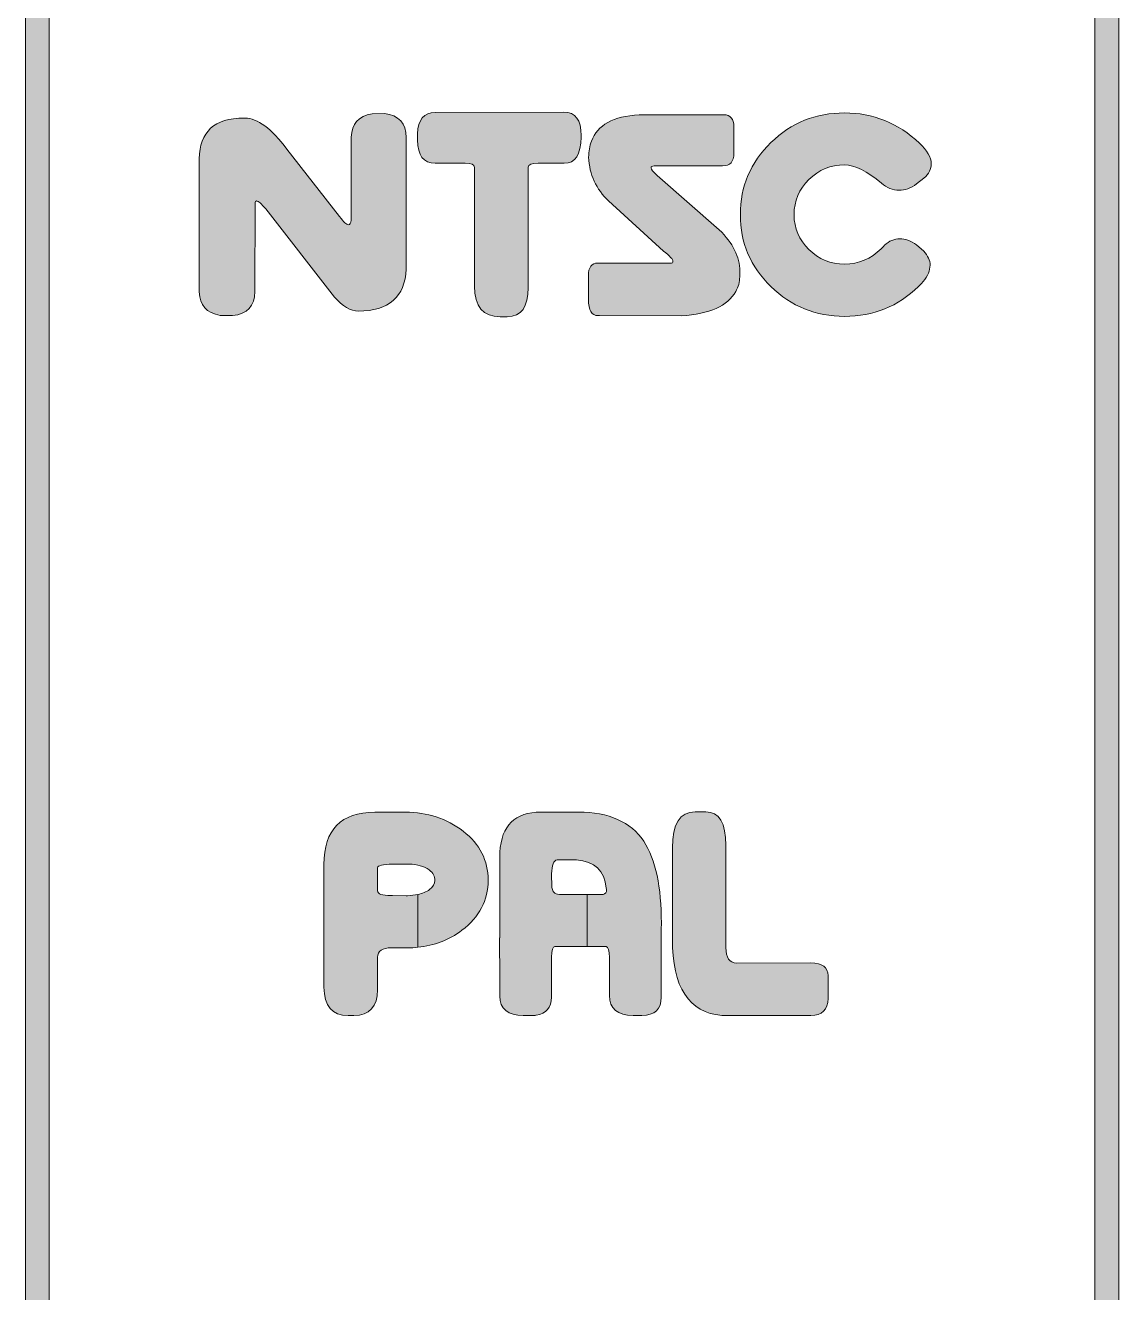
# Model space of a CAD drawing. Header units: millimetres. Extents: x 20 to 38, y -35 to 87.
# Drawn here: x 19.57 to 37.77, y 5.29 to 26.38 of the extents above; entities that cross this region are included whole.
import ezdxf

# ---------------------------------------------------------------- set-up
doc = ezdxf.new("R2010")
doc.units = ezdxf.units.MM
doc.header["$MEASUREMENT"] = 0
doc.layers.add('Layer 2', color=7, linetype='Continuous', lineweight=0)

# ---------------------------------------------------------------- blocks, each defined once
blk = doc.blocks.new('Block_1')
at = {"layer": 'Layer 2', "transparency": 33554687}
h = blk.add_hatch(color=7, dxfattribs=at)
h.dxf.hatch_style = 2
edge = h.paths.add_edge_path()
edge.add_spline(control_points=[(25.913, 22.322), (25.893, 21.86), (25.627, 21.627), (25.116, 21.623), (24.987, 21.623), (24.855, 21.702), (24.721, 21.858), (24.721, 21.858), (23.575, 23.325), (23.575, 23.325), (23.502, 23.412), (23.451, 23.456), (23.424, 23.456), (23.408, 23.456), (23.4, 23.442), (23.399, 23.416), (23.399, 23.416), (23.393, 21.947), (23.393, 21.947), (23.392, 21.709), (23.269, 21.576), (23.024, 21.548), (23.024, 21.548), (22.817, 21.551), (22.817, 21.551), (22.589, 21.591), (22.473, 21.721), (22.47, 21.942), (22.47, 21.942), (22.465, 23.196), (22.465, 23.196), (22.465, 23.196), (22.465, 23.232), (22.465, 23.232), (22.465, 23.396), (22.466, 23.705), (22.47, 24.157), (22.473, 24.609), (22.721, 24.835), (23.215, 24.835), (23.215, 24.835), (23.23, 24.835), (23.23, 24.835), (23.438, 24.835), (23.67, 24.662), (23.928, 24.316), (23.928, 24.316), (24.805, 23.196), (24.805, 23.196), (24.87, 23.105), (24.92, 23.06), (24.953, 23.06), (24.977, 23.06), (24.991, 23.086), (24.996, 23.137), (24.996, 23.137), (25, 24.517), (25, 24.517), (25.003, 24.738), (25.118, 24.868), (25.347, 24.907), (25.347, 24.907), (25.553, 24.911), (25.553, 24.911), (25.792, 24.884), (25.912, 24.752), (25.913, 24.513), (25.913, 24.513), (25.913, 22.322), (25.913, 22.322)], knot_values=[0, 0, 0, 0, 1, 1, 1, 2, 2, 2, 3, 3, 3, 4, 4, 4, 5, 5, 5, 6, 6, 6, 7, 7, 7, 8, 8, 8, 9, 9, 9, 10, 10, 10, 11, 11, 11, 12, 12, 12, 13, 13, 13, 14, 14, 14, 15, 15, 15, 16, 16, 16, 17, 17, 17, 18, 18, 18, 19, 19, 19, 20, 20, 20, 21, 21, 21, 22, 22, 22, 23, 23, 23, 23], degree=3, periodic=0)
h = blk.add_hatch(color=7, dxfattribs=at)
h.dxf.hatch_style = 2
edge = h.paths.add_edge_path()
edge.add_spline(control_points=[(27.05, 22.04), (27.05, 22.04), (27.05, 24.015), (27.05, 24.015), (27.05, 24.06), (26.999, 24.083), (26.897, 24.083), (26.897, 24.083), (26.398, 24.083), (26.398, 24.083), (26.201, 24.084), (26.103, 24.214), (26.103, 24.471), (26.103, 24.471), (26.103, 24.574), (26.103, 24.574), (26.11, 24.809), (26.208, 24.926), (26.396, 24.926), (26.396, 24.926), (28.538, 24.934), (28.538, 24.934), (28.73, 24.934), (28.826, 24.804), (28.826, 24.545), (28.826, 24.545), (28.824, 24.517), (28.824, 24.517), (28.824, 24.228), (28.73, 24.083), (28.543, 24.083), (28.543, 24.083), (28.109, 24.083), (28.109, 24.083), (28.001, 24.083), (27.946, 24.061), (27.946, 24.019), (27.946, 24.019), (27.946, 22.016), (27.946, 22.016), (27.946, 21.692), (27.829, 21.53), (27.594, 21.53), (27.594, 21.53), (27.48, 21.53), (27.48, 21.53), (27.194, 21.53), (27.05, 21.701), (27.05, 22.04)], knot_values=[0, 0, 0, 0, 1, 1, 1, 2, 2, 2, 3, 3, 3, 4, 4, 4, 5, 5, 5, 6, 6, 6, 7, 7, 7, 8, 8, 8, 9, 9, 9, 10, 10, 10, 11, 11, 11, 12, 12, 12, 13, 13, 13, 14, 14, 14, 15, 15, 15, 16, 16, 16, 16], degree=3, periodic=0)
h = blk.add_hatch(color=7, dxfattribs=at)
h.dxf.hatch_style = 2
edge = h.paths.add_edge_path()
edge.add_spline(control_points=[(30.042, 24.039), (30.007, 24.038), (29.989, 24.028), (29.989, 24.009), (29.989, 23.983), (30.023, 23.94), (30.091, 23.88), (30.091, 23.88), (31.124, 22.976), (31.124, 22.976), (31.352, 22.755), (31.467, 22.525), (31.467, 22.285), (31.467, 22.285), (31.467, 22.273), (31.467, 22.273), (31.467, 22.273), (31.465, 22.194), (31.465, 22.194), (31.465, 22.108), (31.443, 22.027), (31.399, 21.951), (31.266, 21.709), (30.966, 21.574), (30.497, 21.546), (30.497, 21.546), (29.129, 21.548), (29.129, 21.548), (29.129, 21.548), (29.11, 21.548), (29.11, 21.548), (29.001, 21.548), (28.947, 21.637), (28.947, 21.817), (28.947, 21.817), (28.947, 22.209), (28.947, 22.209), (28.947, 22.352), (28.999, 22.423), (29.104, 22.423), (29.104, 22.423), (29.136, 22.423), (29.136, 22.423), (29.136, 22.423), (30.313, 22.421), (30.313, 22.421), (30.341, 22.422), (30.355, 22.432), (30.355, 22.45), (30.355, 22.481), (30.303, 22.539), (30.199, 22.622), (30.199, 22.622), (29.284, 23.456), (29.284, 23.456), (29.075, 23.653), (28.963, 23.895), (28.951, 24.183), (28.951, 24.283), (28.967, 24.372), (29, 24.451), (29.096, 24.721), (29.36, 24.867), (29.792, 24.89), (29.792, 24.89), (31.179, 24.892), (31.179, 24.892), (31.179, 24.892), (31.2, 24.892), (31.2, 24.892), (31.312, 24.892), (31.368, 24.825), (31.368, 24.691), (31.368, 24.691), (31.368, 24.663), (31.368, 24.663), (31.368, 24.663), (31.367, 24.288), (31.367, 24.288), (31.368, 24.274), (31.368, 24.26), (31.368, 24.248), (31.368, 24.11), (31.306, 24.041), (31.181, 24.041), (31.181, 24.041), (30.042, 24.039), (30.042, 24.039)], knot_values=[0, 0, 0, 0, 1, 1, 1, 2, 2, 2, 3, 3, 3, 4, 4, 4, 5, 5, 5, 6, 6, 6, 7, 7, 7, 8, 8, 8, 9, 9, 9, 10, 10, 10, 11, 11, 11, 12, 12, 12, 13, 13, 13, 14, 14, 14, 15, 15, 15, 16, 16, 16, 17, 17, 17, 18, 18, 18, 19, 19, 19, 20, 20, 20, 21, 21, 21, 22, 22, 22, 23, 23, 23, 24, 24, 24, 25, 25, 25, 26, 26, 26, 27, 27, 27, 28, 28, 28, 29, 29, 29, 29], degree=3, periodic=0)
h = blk.add_hatch(color=7, dxfattribs=at)
h.dxf.hatch_style = 2
edge = h.paths.add_edge_path()
edge.add_spline(control_points=[(34.517, 22.114), (34.481, 22.072), (34.456, 22.045), (34.442, 22.033), (34.102, 21.702), (33.692, 21.536), (33.212, 21.536), (32.732, 21.536), (32.323, 21.701), (31.984, 22.032), (31.646, 22.362), (31.476, 22.761), (31.476, 23.228), (31.476, 23.697), (31.646, 24.097), (31.984, 24.427), (32.323, 24.757), (32.732, 24.922), (33.212, 24.922), (33.686, 24.921), (34.101, 24.753), (34.457, 24.418), (34.588, 24.298), (34.654, 24.184), (34.654, 24.075), (34.654, 23.989), (34.614, 23.909), (34.533, 23.833), (34.533, 23.833), (34.411, 23.74), (34.411, 23.74), (34.312, 23.669), (34.214, 23.634), (34.118, 23.634), (34.014, 23.634), (33.916, 23.674), (33.824, 23.753), (33.584, 23.955), (33.38, 24.056), (33.212, 24.056), (32.981, 24.056), (32.783, 23.976), (32.618, 23.814), (32.453, 23.652), (32.371, 23.457), (32.371, 23.228), (32.371, 23.002), (32.453, 22.809), (32.617, 22.648), (32.781, 22.486), (32.98, 22.406), (33.212, 22.406), (33.444, 22.406), (33.648, 22.491), (33.822, 22.662), (33.83, 22.667), (33.848, 22.686), (33.877, 22.719), (33.954, 22.791), (34.039, 22.827), (34.131, 22.827), (34.219, 22.827), (34.312, 22.793), (34.41, 22.726), (34.41, 22.726), (34.531, 22.62), (34.531, 22.62), (34.6, 22.545), (34.635, 22.468), (34.635, 22.387), (34.635, 22.3), (34.596, 22.209), (34.517, 22.114)], knot_values=[0, 0, 0, 0, 1, 1, 1, 2, 2, 2, 3, 3, 3, 4, 4, 4, 5, 5, 5, 6, 6, 6, 7, 7, 7, 8, 8, 8, 9, 9, 9, 10, 10, 10, 11, 11, 11, 12, 12, 12, 13, 13, 13, 14, 14, 14, 15, 15, 15, 16, 16, 16, 17, 17, 17, 18, 18, 18, 19, 19, 19, 20, 20, 20, 21, 21, 21, 22, 22, 22, 23, 23, 23, 24, 24, 24, 24], degree=3, periodic=0)
at = {"layer": 'Layer 2'}
for points, knots in [([(25.913, 22.322), (25.893, 21.86), (25.627, 21.627), (25.116, 21.623), (24.987, 21.623), (24.855, 21.702), (24.721, 21.858), (24.721, 21.858), (23.575, 23.325), (23.575, 23.325), (23.502, 23.412), (23.451, 23.456), (23.424, 23.456), (23.408, 23.456), (23.4, 23.442), (23.399, 23.416), (23.399, 23.416), (23.393, 21.947), (23.393, 21.947), (23.392, 21.709), (23.269, 21.576), (23.024, 21.548), (23.024, 21.548), (22.817, 21.551), (22.817, 21.551), (22.589, 21.591), (22.473, 21.721), (22.47, 21.942), (22.47, 21.942), (22.465, 23.196), (22.465, 23.196), (22.465, 23.196), (22.465, 23.232), (22.465, 23.232), (22.465, 23.396), (22.466, 23.705), (22.47, 24.157), (22.473, 24.609), (22.721, 24.835), (23.215, 24.835), (23.215, 24.835), (23.23, 24.835), (23.23, 24.835), (23.438, 24.835), (23.67, 24.662), (23.928, 24.316), (23.928, 24.316), (24.805, 23.196), (24.805, 23.196), (24.87, 23.105), (24.92, 23.06), (24.953, 23.06), (24.977, 23.06), (24.991, 23.086), (24.996, 23.137), (24.996, 23.137), (25, 24.517), (25, 24.517), (25.003, 24.738), (25.118, 24.868), (25.347, 24.907), (25.347, 24.907), (25.553, 24.911), (25.553, 24.911), (25.792, 24.884), (25.912, 24.752), (25.913, 24.513), (25.913, 24.513), (25.913, 22.322), (25.913, 22.322)], [0, 0, 0, 0, 1, 1, 1, 2, 2, 2, 3, 3, 3, 4, 4, 4, 5, 5, 5, 6, 6, 6, 7, 7, 7, 8, 8, 8, 9, 9, 9, 10, 10, 10, 11, 11, 11, 12, 12, 12, 13, 13, 13, 14, 14, 14, 15, 15, 15, 16, 16, 16, 17, 17, 17, 18, 18, 18, 19, 19, 19, 20, 20, 20, 21, 21, 21, 22, 22, 22, 23, 23, 23, 23]), ([(27.05, 22.04), (27.05, 22.04), (27.05, 24.015), (27.05, 24.015), (27.05, 24.06), (26.999, 24.083), (26.897, 24.083), (26.897, 24.083), (26.398, 24.083), (26.398, 24.083), (26.201, 24.084), (26.103, 24.214), (26.103, 24.471), (26.103, 24.471), (26.103, 24.574), (26.103, 24.574), (26.11, 24.809), (26.208, 24.926), (26.396, 24.926), (26.396, 24.926), (28.538, 24.934), (28.538, 24.934), (28.73, 24.934), (28.826, 24.804), (28.826, 24.545), (28.826, 24.545), (28.824, 24.517), (28.824, 24.517), (28.824, 24.228), (28.73, 24.083), (28.543, 24.083), (28.543, 24.083), (28.109, 24.083), (28.109, 24.083), (28.001, 24.083), (27.946, 24.061), (27.946, 24.019), (27.946, 24.019), (27.946, 22.016), (27.946, 22.016), (27.946, 21.692), (27.829, 21.53), (27.594, 21.53), (27.594, 21.53), (27.48, 21.53), (27.48, 21.53), (27.194, 21.53), (27.05, 21.701), (27.05, 22.04)], [0, 0, 0, 0, 1, 1, 1, 2, 2, 2, 3, 3, 3, 4, 4, 4, 5, 5, 5, 6, 6, 6, 7, 7, 7, 8, 8, 8, 9, 9, 9, 10, 10, 10, 11, 11, 11, 12, 12, 12, 13, 13, 13, 14, 14, 14, 15, 15, 15, 16, 16, 16, 16]), ([(30.042, 24.039), (30.007, 24.038), (29.989, 24.028), (29.989, 24.009), (29.989, 23.983), (30.023, 23.94), (30.091, 23.88), (30.091, 23.88), (31.124, 22.976), (31.124, 22.976), (31.352, 22.755), (31.467, 22.525), (31.467, 22.285), (31.467, 22.285), (31.467, 22.273), (31.467, 22.273), (31.467, 22.273), (31.465, 22.194), (31.465, 22.194), (31.465, 22.108), (31.443, 22.027), (31.399, 21.951), (31.266, 21.709), (30.966, 21.574), (30.497, 21.546), (30.497, 21.546), (29.129, 21.548), (29.129, 21.548), (29.129, 21.548), (29.11, 21.548), (29.11, 21.548), (29.001, 21.548), (28.947, 21.637), (28.947, 21.817), (28.947, 21.817), (28.947, 22.209), (28.947, 22.209), (28.947, 22.352), (28.999, 22.423), (29.104, 22.423), (29.104, 22.423), (29.136, 22.423), (29.136, 22.423), (29.136, 22.423), (30.313, 22.421), (30.313, 22.421), (30.341, 22.422), (30.355, 22.432), (30.355, 22.45), (30.355, 22.481), (30.303, 22.539), (30.199, 22.622), (30.199, 22.622), (29.284, 23.456), (29.284, 23.456), (29.075, 23.653), (28.963, 23.895), (28.951, 24.183), (28.951, 24.283), (28.967, 24.372), (29, 24.451), (29.096, 24.721), (29.36, 24.867), (29.792, 24.89), (29.792, 24.89), (31.179, 24.892), (31.179, 24.892), (31.179, 24.892), (31.2, 24.892), (31.2, 24.892), (31.312, 24.892), (31.368, 24.825), (31.368, 24.691), (31.368, 24.691), (31.368, 24.663), (31.368, 24.663), (31.368, 24.663), (31.367, 24.288), (31.367, 24.288), (31.368, 24.274), (31.368, 24.26), (31.368, 24.248), (31.368, 24.11), (31.306, 24.041), (31.181, 24.041), (31.181, 24.041), (30.042, 24.039), (30.042, 24.039)], [0, 0, 0, 0, 1, 1, 1, 2, 2, 2, 3, 3, 3, 4, 4, 4, 5, 5, 5, 6, 6, 6, 7, 7, 7, 8, 8, 8, 9, 9, 9, 10, 10, 10, 11, 11, 11, 12, 12, 12, 13, 13, 13, 14, 14, 14, 15, 15, 15, 16, 16, 16, 17, 17, 17, 18, 18, 18, 19, 19, 19, 20, 20, 20, 21, 21, 21, 22, 22, 22, 23, 23, 23, 24, 24, 24, 25, 25, 25, 26, 26, 26, 27, 27, 27, 28, 28, 28, 29, 29, 29, 29]), ([(34.517, 22.114), (34.481, 22.072), (34.456, 22.045), (34.442, 22.033), (34.102, 21.702), (33.692, 21.536), (33.212, 21.536), (32.732, 21.536), (32.323, 21.701), (31.984, 22.032), (31.646, 22.362), (31.476, 22.761), (31.476, 23.228), (31.476, 23.697), (31.646, 24.097), (31.984, 24.427), (32.323, 24.757), (32.732, 24.922), (33.212, 24.922), (33.686, 24.921), (34.101, 24.753), (34.457, 24.418), (34.588, 24.298), (34.654, 24.184), (34.654, 24.075), (34.654, 23.989), (34.614, 23.909), (34.533, 23.833), (34.533, 23.833), (34.411, 23.74), (34.411, 23.74), (34.312, 23.669), (34.214, 23.634), (34.118, 23.634), (34.014, 23.634), (33.916, 23.674), (33.824, 23.753), (33.584, 23.955), (33.38, 24.056), (33.212, 24.056), (32.981, 24.056), (32.783, 23.976), (32.618, 23.814), (32.453, 23.652), (32.371, 23.457), (32.371, 23.228), (32.371, 23.002), (32.453, 22.809), (32.617, 22.648), (32.781, 22.486), (32.98, 22.406), (33.212, 22.406), (33.444, 22.406), (33.648, 22.491), (33.822, 22.662), (33.83, 22.667), (33.848, 22.686), (33.877, 22.719), (33.954, 22.791), (34.039, 22.827), (34.131, 22.827), (34.219, 22.827), (34.312, 22.793), (34.41, 22.726), (34.41, 22.726), (34.531, 22.62), (34.531, 22.62), (34.6, 22.545), (34.635, 22.468), (34.635, 22.387), (34.635, 22.3), (34.596, 22.209), (34.517, 22.114)], [0, 0, 0, 0, 1, 1, 1, 2, 2, 2, 3, 3, 3, 4, 4, 4, 5, 5, 5, 6, 6, 6, 7, 7, 7, 8, 8, 8, 9, 9, 9, 10, 10, 10, 11, 11, 11, 12, 12, 12, 13, 13, 13, 14, 14, 14, 15, 15, 15, 16, 16, 16, 17, 17, 17, 18, 18, 18, 19, 19, 19, 20, 20, 20, 21, 21, 21, 22, 22, 22, 23, 23, 23, 24, 24, 24, 24])]:
    blk.add_open_spline(points, degree=3, knots=knots, dxfattribs=at)
blk = doc.blocks.new('Block_2')
at = {"layer": 'Layer 2', "transparency": 33554687}
h = blk.add_hatch(color=7, dxfattribs=at)
h.dxf.hatch_style = 2
edge = h.paths.add_edge_path()
edge.add_spline(control_points=[(32.652, 9.899), (32.652, 9.899), (31.168, 9.903), (31.168, 9.903), (30.619, 9.945), (30.344, 10.37), (30.344, 11.178), (30.344, 11.178), (30.344, 12.692), (30.344, 12.692), (30.344, 13.09), (30.471, 13.289), (30.725, 13.289), (30.725, 13.289), (30.899, 13.289), (30.899, 13.289), (31.124, 13.289), (31.236, 13.104), (31.236, 12.734), (31.236, 12.734), (31.236, 11.031), (31.236, 11.031), (31.236, 10.863), (31.295, 10.777), (31.412, 10.773), (31.412, 10.773), (32.652, 10.775), (32.652, 10.775), (32.84, 10.774), (32.935, 10.704), (32.936, 10.564), (32.936, 10.564), (32.936, 10.185), (32.936, 10.185), (32.932, 9.996), (32.837, 9.901), (32.652, 9.899)], knot_values=[0, 0, 0, 0, 1, 1, 1, 2, 2, 2, 3, 3, 3, 4, 4, 4, 5, 5, 5, 6, 6, 6, 7, 7, 7, 8, 8, 8, 9, 9, 9, 10, 10, 10, 11, 11, 11, 12, 12, 12, 12], degree=3, periodic=0)
h = blk.add_hatch(color=7, dxfattribs=at)
h.dxf.hatch_style = 2
edge = h.paths.add_edge_path()
edge.add_spline(control_points=[(26.863, 12.966), (26.586, 13.179), (26.266, 13.285), (25.902, 13.285), (25.902, 13.285), (25.419, 13.282), (25.419, 13.282), (25.419, 13.282), (25.393, 13.282), (25.393, 13.282), (24.827, 13.282), (24.544, 12.993), (24.544, 12.416), (24.544, 12.416), (24.544, 10.371), (24.544, 10.371), (24.548, 10.059), (24.682, 9.902), (24.947, 9.899), (24.947, 9.899), (25.044, 9.899), (25.044, 9.899), (25.306, 9.906), (25.436, 10.048), (25.436, 10.326), (25.436, 10.326), (25.436, 10.87), (25.436, 10.87), (25.436, 10.974), (25.515, 11.027), (25.671, 11.027), (25.671, 11.027), (25.686, 11.027), (25.686, 11.027), (25.686, 11.027), (25.91, 11.025), (25.91, 11.025), (25.91, 11.025), (25.946, 11.025), (25.946, 11.025), (26.001, 11.025), (26.053, 11.032), (26.106, 11.037), (26.106, 11.306), (26.106, 11.571), (26.106, 11.915), (26.053, 11.904), (25.999, 11.895), (25.937, 11.895), (25.937, 11.895), (25.912, 11.895), (25.912, 11.895), (25.912, 11.895), (25.688, 11.897), (25.688, 11.897), (25.688, 11.897), (25.664, 11.897), (25.664, 11.897), (25.512, 11.897), (25.436, 11.923), (25.436, 11.976), (25.436, 11.976), (25.436, 12.361), (25.436, 12.361), (25.436, 12.395), (25.522, 12.414), (25.692, 12.42), (25.692, 12.42), (25.959, 12.42), (25.959, 12.42), (26.1, 12.417), (26.211, 12.385), (26.295, 12.325), (26.36, 12.272), (26.393, 12.213), (26.393, 12.148), (26.393, 12.091), (26.364, 12.04), (26.304, 11.997), (26.25, 11.957), (26.181, 11.932), (26.106, 11.915), (26.106, 11.571), (26.106, 11.306), (26.106, 11.037), (26.38, 11.063), (26.626, 11.154), (26.84, 11.319), (27.132, 11.541), (27.278, 11.819), (27.278, 12.152), (27.278, 12.482), (27.14, 12.753), (26.863, 12.966)], knot_values=[0, 0, 0, 0, 1, 1, 1, 2, 2, 2, 3, 3, 3, 4, 4, 4, 5, 5, 5, 6, 6, 6, 7, 7, 7, 8, 8, 8, 9, 9, 9, 10, 10, 10, 11, 11, 11, 12, 12, 12, 13, 13, 13, 14, 14, 14, 15, 15, 15, 16, 16, 16, 17, 17, 17, 18, 18, 18, 19, 19, 19, 20, 20, 20, 21, 21, 21, 22, 22, 22, 23, 23, 23, 24, 24, 24, 25, 25, 25, 26, 26, 26, 27, 27, 27, 28, 28, 28, 29, 29, 29, 30, 30, 30, 31, 31, 31, 31], degree=3, periodic=0)
h = blk.add_hatch(color=7, dxfattribs=at)
h.dxf.hatch_style = 2
edge = h.paths.add_edge_path()
edge.add_spline(control_points=[(29.87, 12.802), (29.65, 13.124), (29.287, 13.285), (28.781, 13.285), (28.781, 13.285), (28.747, 13.285), (28.747, 13.285), (28.747, 13.285), (28.078, 13.282), (28.078, 13.282), (27.673, 13.256), (27.471, 13.006), (27.471, 12.531), (27.471, 12.531), (27.471, 11.192), (27.471, 11.192), (27.471, 11.192), (27.469, 11.192), (27.469, 11.192), (27.469, 11.192), (27.471, 10.513), (27.471, 10.513), (27.471, 10.513), (27.473, 10.235), (27.473, 10.235), (27.473, 10.235), (27.473, 10.225), (27.473, 10.225), (27.473, 10.012), (27.603, 9.903), (27.862, 9.899), (27.862, 9.899), (28.013, 9.899), (28.013, 9.899), (28.036, 9.901), (28.056, 9.903), (28.074, 9.905), (28.074, 9.905), (28.078, 9.905), (28.078, 9.905), (28.247, 9.93), (28.332, 10.03), (28.332, 10.205), (28.332, 10.205), (28.332, 10.347), (28.332, 10.347), (28.333, 10.382), (28.333, 10.419), (28.333, 10.457), (28.333, 10.457), (28.333, 10.871), (28.333, 10.871), (28.333, 10.989), (28.351, 11.048), (28.387, 11.048), (28.387, 11.048), (28.928, 11.048), (28.928, 11.048), (28.928, 11.352), (28.928, 11.608), (28.928, 11.916), (28.928, 11.916), (28.464, 11.916), (28.464, 11.916), (28.382, 11.916), (28.34, 11.966), (28.337, 12.065), (28.337, 12.065), (28.335, 12.238), (28.335, 12.238), (28.335, 12.238), (28.335, 12.26), (28.335, 12.26), (28.337, 12.404), (28.367, 12.481), (28.426, 12.492), (28.426, 12.492), (28.747, 12.492), (28.747, 12.492), (29.051, 12.469), (29.217, 12.311), (29.245, 12.02), (29.247, 12.008), (29.249, 11.998), (29.249, 11.989), (29.249, 11.949), (29.23, 11.924), (29.192, 11.916), (29.192, 11.916), (28.928, 11.916), (28.928, 11.916), (28.928, 11.608), (28.928, 11.352), (28.928, 11.048), (28.928, 11.048), (29.243, 11.048), (29.243, 11.048), (29.276, 11.043), (29.293, 10.983), (29.296, 10.868), (29.296, 10.868), (29.298, 10.235), (29.298, 10.235), (29.298, 10.015), (29.429, 9.903), (29.692, 9.899), (29.692, 9.899), (29.836, 9.899), (29.836, 9.899), (30.052, 9.906), (30.16, 10.007), (30.16, 10.205), (30.16, 10.205), (30.16, 11.358), (30.16, 11.358), (30.161, 11.385), (30.162, 11.411), (30.162, 11.436), (30.162, 12.039), (30.065, 12.494), (29.87, 12.802)], knot_values=[0, 0, 0, 0, 1, 1, 1, 2, 2, 2, 3, 3, 3, 4, 4, 4, 5, 5, 5, 6, 6, 6, 7, 7, 7, 8, 8, 8, 9, 9, 9, 10, 10, 10, 11, 11, 11, 12, 12, 12, 13, 13, 13, 14, 14, 14, 15, 15, 15, 16, 16, 16, 17, 17, 17, 18, 18, 18, 19, 19, 19, 20, 20, 20, 21, 21, 21, 22, 22, 22, 23, 23, 23, 24, 24, 24, 25, 25, 25, 26, 26, 26, 27, 27, 27, 28, 28, 28, 29, 29, 29, 30, 30, 30, 31, 31, 31, 32, 32, 32, 33, 33, 33, 34, 34, 34, 35, 35, 35, 36, 36, 36, 37, 37, 37, 38, 38, 38, 39, 39, 39, 40, 40, 40, 40], degree=3, periodic=0)
at = {"layer": 'Layer 2'}
for points, knots in [([(32.652, 9.899), (32.652, 9.899), (31.168, 9.903), (31.168, 9.903), (30.619, 9.945), (30.344, 10.37), (30.344, 11.178), (30.344, 11.178), (30.344, 12.692), (30.344, 12.692), (30.344, 13.09), (30.471, 13.289), (30.725, 13.289), (30.725, 13.289), (30.899, 13.289), (30.899, 13.289), (31.124, 13.289), (31.236, 13.104), (31.236, 12.734), (31.236, 12.734), (31.236, 11.031), (31.236, 11.031), (31.236, 10.863), (31.295, 10.777), (31.412, 10.773), (31.412, 10.773), (32.652, 10.775), (32.652, 10.775), (32.84, 10.774), (32.935, 10.704), (32.936, 10.564), (32.936, 10.564), (32.936, 10.185), (32.936, 10.185), (32.932, 9.996), (32.837, 9.901), (32.652, 9.899)], [0, 0, 0, 0, 1, 1, 1, 2, 2, 2, 3, 3, 3, 4, 4, 4, 5, 5, 5, 6, 6, 6, 7, 7, 7, 8, 8, 8, 9, 9, 9, 10, 10, 10, 11, 11, 11, 12, 12, 12, 12]), ([(26.863, 12.966), (26.586, 13.179), (26.266, 13.285), (25.902, 13.285), (25.902, 13.285), (25.419, 13.282), (25.419, 13.282), (25.419, 13.282), (25.393, 13.282), (25.393, 13.282), (24.827, 13.282), (24.544, 12.993), (24.544, 12.416), (24.544, 12.416), (24.544, 10.371), (24.544, 10.371), (24.548, 10.059), (24.682, 9.902), (24.947, 9.899), (24.947, 9.899), (25.044, 9.899), (25.044, 9.899), (25.306, 9.906), (25.436, 10.048), (25.436, 10.326), (25.436, 10.326), (25.436, 10.87), (25.436, 10.87), (25.436, 10.974), (25.515, 11.027), (25.671, 11.027), (25.671, 11.027), (25.686, 11.027), (25.686, 11.027), (25.686, 11.027), (25.91, 11.025), (25.91, 11.025), (25.91, 11.025), (25.946, 11.025), (25.946, 11.025), (26.001, 11.025), (26.053, 11.032), (26.106, 11.037), (26.106, 11.306), (26.106, 11.571), (26.106, 11.915), (26.053, 11.904), (25.999, 11.895), (25.937, 11.895), (25.937, 11.895), (25.912, 11.895), (25.912, 11.895), (25.912, 11.895), (25.688, 11.897), (25.688, 11.897), (25.688, 11.897), (25.664, 11.897), (25.664, 11.897), (25.512, 11.897), (25.436, 11.923), (25.436, 11.976), (25.436, 11.976), (25.436, 12.361), (25.436, 12.361), (25.436, 12.395), (25.522, 12.414), (25.692, 12.42), (25.692, 12.42), (25.959, 12.42), (25.959, 12.42), (26.1, 12.417), (26.211, 12.385), (26.295, 12.325), (26.36, 12.272), (26.393, 12.213), (26.393, 12.148), (26.393, 12.091), (26.364, 12.04), (26.304, 11.997), (26.25, 11.957), (26.181, 11.932), (26.106, 11.915), (26.106, 11.571), (26.106, 11.306), (26.106, 11.037), (26.38, 11.063), (26.626, 11.154), (26.84, 11.319), (27.132, 11.541), (27.278, 11.819), (27.278, 12.152), (27.278, 12.482), (27.14, 12.753), (26.863, 12.966)], [0, 0, 0, 0, 1, 1, 1, 2, 2, 2, 3, 3, 3, 4, 4, 4, 5, 5, 5, 6, 6, 6, 7, 7, 7, 8, 8, 8, 9, 9, 9, 10, 10, 10, 11, 11, 11, 12, 12, 12, 13, 13, 13, 14, 14, 14, 15, 15, 15, 16, 16, 16, 17, 17, 17, 18, 18, 18, 19, 19, 19, 20, 20, 20, 21, 21, 21, 22, 22, 22, 23, 23, 23, 24, 24, 24, 25, 25, 25, 26, 26, 26, 27, 27, 27, 28, 28, 28, 29, 29, 29, 30, 30, 30, 31, 31, 31, 31]), ([(29.87, 12.802), (29.65, 13.124), (29.287, 13.285), (28.781, 13.285), (28.781, 13.285), (28.747, 13.285), (28.747, 13.285), (28.747, 13.285), (28.078, 13.282), (28.078, 13.282), (27.673, 13.256), (27.471, 13.006), (27.471, 12.531), (27.471, 12.531), (27.471, 11.192), (27.471, 11.192), (27.471, 11.192), (27.469, 11.192), (27.469, 11.192), (27.469, 11.192), (27.471, 10.513), (27.471, 10.513), (27.471, 10.513), (27.473, 10.235), (27.473, 10.235), (27.473, 10.235), (27.473, 10.225), (27.473, 10.225), (27.473, 10.012), (27.603, 9.903), (27.862, 9.899), (27.862, 9.899), (28.013, 9.899), (28.013, 9.899), (28.036, 9.901), (28.056, 9.903), (28.074, 9.905), (28.074, 9.905), (28.078, 9.905), (28.078, 9.905), (28.247, 9.93), (28.332, 10.03), (28.332, 10.205), (28.332, 10.205), (28.332, 10.347), (28.332, 10.347), (28.333, 10.382), (28.333, 10.419), (28.333, 10.457), (28.333, 10.457), (28.333, 10.871), (28.333, 10.871), (28.333, 10.989), (28.351, 11.048), (28.387, 11.048), (28.387, 11.048), (28.928, 11.048), (28.928, 11.048), (28.928, 11.352), (28.928, 11.608), (28.928, 11.916), (28.928, 11.916), (28.464, 11.916), (28.464, 11.916), (28.382, 11.916), (28.34, 11.966), (28.337, 12.065), (28.337, 12.065), (28.335, 12.238), (28.335, 12.238), (28.335, 12.238), (28.335, 12.26), (28.335, 12.26), (28.337, 12.404), (28.367, 12.481), (28.426, 12.492), (28.426, 12.492), (28.747, 12.492), (28.747, 12.492), (29.051, 12.469), (29.217, 12.311), (29.245, 12.02), (29.247, 12.008), (29.249, 11.998), (29.249, 11.989), (29.249, 11.949), (29.23, 11.924), (29.192, 11.916), (29.192, 11.916), (28.928, 11.916), (28.928, 11.916), (28.928, 11.608), (28.928, 11.352), (28.928, 11.048), (28.928, 11.048), (29.243, 11.048), (29.243, 11.048), (29.276, 11.043), (29.293, 10.983), (29.296, 10.868), (29.296, 10.868), (29.298, 10.235), (29.298, 10.235), (29.298, 10.015), (29.429, 9.903), (29.692, 9.899), (29.692, 9.899), (29.836, 9.899), (29.836, 9.899), (30.052, 9.906), (30.16, 10.007), (30.16, 10.205), (30.16, 10.205), (30.16, 11.358), (30.16, 11.358), (30.161, 11.385), (30.162, 11.411), (30.162, 11.436), (30.162, 12.039), (30.065, 12.494), (29.87, 12.802)], [0, 0, 0, 0, 1, 1, 1, 2, 2, 2, 3, 3, 3, 4, 4, 4, 5, 5, 5, 6, 6, 6, 7, 7, 7, 8, 8, 8, 9, 9, 9, 10, 10, 10, 11, 11, 11, 12, 12, 12, 13, 13, 13, 14, 14, 14, 15, 15, 15, 16, 16, 16, 17, 17, 17, 18, 18, 18, 19, 19, 19, 20, 20, 20, 21, 21, 21, 22, 22, 22, 23, 23, 23, 24, 24, 24, 25, 25, 25, 26, 26, 26, 27, 27, 27, 28, 28, 28, 29, 29, 29, 30, 30, 30, 31, 31, 31, 32, 32, 32, 33, 33, 33, 34, 34, 34, 35, 35, 35, 36, 36, 36, 37, 37, 37, 38, 38, 38, 39, 39, 39, 40, 40, 40, 40])]:
    blk.add_open_spline(points, degree=3, knots=knots, dxfattribs=at)

msp = doc.modelspace()

# ---------------------------------------------------------------- hatches: boundary and pattern name
at = {"layer": 'Layer 2', "transparency": 33554687}
h = msp.add_hatch(color=7, dxfattribs=at)
h.dxf.hatch_style = 2
edge = h.paths.add_edge_path()
edge.add_spline(control_points=[(35.102, 79.435), (35.102, 79.435), (34.694, 79.434), (34.694, 79.434), (34.694, 79.434), (34.285, 79.433), (34.285, 79.433), (34.285, 79.433), (33.877, 79.431), (33.877, 79.431), (33.877, 79.431), (33.468, 79.43), (33.468, 79.43), (33.468, 79.43), (33.06, 79.429), (33.06, 79.429), (33.06, 79.429), (32.652, 79.427), (32.652, 79.427), (32.652, 79.427), (32.243, 79.426), (32.243, 79.426), (32.243, 79.426), (31.835, 79.425), (31.835, 79.425), (31.835, 79.405), (31.835, 79.387), (31.835, 79.37), (31.835, 79.353), (31.835, 79.336), (31.835, 79.32), (31.835, 79.304), (31.835, 79.289), (31.835, 79.273), (31.835, 79.258), (31.835, 79.242), (31.835, 79.226), (31.835, 79.21), (31.835, 79.194), (31.835, 79.176), (31.835, 79.159), (31.835, 79.141), (31.835, 79.121), (31.835, 79.102), (31.835, 79.081), (31.835, 79.058), (31.835, 79.036), (31.835, 79.011), (31.835, 78.985), (31.835, 78.985), (32.243, 78.986), (32.243, 78.986), (32.243, 78.986), (32.652, 78.987), (32.652, 78.987), (32.652, 78.987), (33.06, 78.988), (33.06, 78.988), (33.06, 78.988), (33.468, 78.99), (33.468, 78.99), (33.468, 78.99), (33.877, 78.991), (33.877, 78.991), (33.877, 78.991), (34.285, 78.992), (34.285, 78.992), (34.285, 78.992), (34.694, 78.993), (34.694, 78.993), (34.694, 78.993), (35.102, 78.995), (35.102, 78.995), (35.259, 78.995), (35.412, 78.977), (35.56, 78.943), (35.708, 78.91), (35.851, 78.86), (35.987, 78.796), (36.123, 78.732), (36.252, 78.654), (36.373, 78.563), (36.494, 78.472), (36.607, 78.368), (36.71, 78.254), (36.813, 78.14), (36.906, 78.014), (36.988, 77.88), (37.07, 77.746), (37.141, 77.602), (37.198, 77.451), (37.256, 77.3), (37.301, 77.141), (37.331, 76.977), (37.361, 76.813), (37.377, 76.643), (37.377, 76.469), (37.377, 76.469), (37.377, 62.96), (37.377, 62.96), (37.377, 62.96), (37.377, 49.452), (37.377, 49.452), (37.377, 49.452), (37.377, 35.943), (37.377, 35.943), (37.377, 35.943), (37.377, 22.435), (37.377, 22.435), (37.377, 22.435), (37.377, 8.927), (37.377, 8.927), (37.377, 8.927), (37.377, -4.582), (37.377, -4.582), (37.377, -4.582), (37.377, -18.09), (37.377, -18.09), (37.377, -18.09), (37.377, -31.599), (37.377, -31.599), (37.377, -31.773), (37.361, -31.943), (37.331, -32.107), (37.301, -32.271), (37.256, -32.43), (37.198, -32.581), (37.141, -32.732), (37.07, -32.876), (36.988, -33.01), (36.906, -33.144), (36.813, -33.27), (36.71, -33.384), (36.607, -33.498), (36.494, -33.602), (36.373, -33.693), (36.252, -33.784), (36.123, -33.862), (35.987, -33.926), (35.851, -33.99), (35.708, -34.04), (35.56, -34.073), (35.412, -34.107), (35.259, -34.125), (35.102, -34.125), (35.102, -34.125), (33.495, -34.125), (33.495, -34.125), (33.495, -34.125), (31.888, -34.125), (31.888, -34.125), (31.888, -34.125), (30.281, -34.125), (30.281, -34.125), (30.281, -34.125), (28.674, -34.125), (28.674, -34.125), (28.674, -34.125), (27.067, -34.125), (27.067, -34.125), (27.067, -34.125), (25.459, -34.125), (25.459, -34.125), (25.459, -34.125), (23.852, -34.125), (23.852, -34.125), (23.852, -34.125), (22.245, -34.125), (22.245, -34.125), (22.088, -34.125), (21.935, -34.107), (21.787, -34.073), (21.639, -34.04), (21.497, -33.99), (21.36, -33.926), (21.224, -33.862), (21.095, -33.784), (20.974, -33.693), (20.853, -33.602), (20.74, -33.498), (20.637, -33.384), (20.534, -33.27), (20.441, -33.144), (20.359, -33.01), (20.277, -32.876), (20.207, -32.732), (20.149, -32.581), (20.092, -32.43), (20.047, -32.271), (20.017, -32.107), (19.986, -31.943), (19.97, -31.773), (19.97, -31.599), (19.97, -31.599), (19.97, -18.09), (19.97, -18.09), (19.97, -18.09), (19.97, -4.582), (19.97, -4.582), (19.97, -4.582), (19.97, 8.927), (19.97, 8.927), (19.97, 8.927), (19.97, 22.435), (19.97, 22.435), (19.97, 22.435), (19.97, 35.943), (19.97, 35.943), (19.97, 35.943), (19.97, 49.452), (19.97, 49.452), (19.97, 49.452), (19.97, 62.96), (19.97, 62.96), (19.97, 62.96), (19.97, 76.469), (19.97, 76.469), (19.97, 76.643), (19.986, 76.813), (20.017, 76.977), (20.047, 77.141), (20.092, 77.3), (20.149, 77.451), (20.207, 77.602), (20.277, 77.746), (20.359, 77.88), (20.441, 78.014), (20.534, 78.14), (20.637, 78.254), (20.74, 78.368), (20.853, 78.472), (20.974, 78.563), (21.095, 78.654), (21.224, 78.732), (21.36, 78.796), (21.497, 78.86), (21.639, 78.91), (21.787, 78.943), (21.935, 78.977), (22.088, 78.995), (22.245, 78.995), (22.245, 78.995), (22.663, 78.995), (22.663, 78.995), (22.663, 78.995), (23.081, 78.995), (23.081, 78.995), (23.081, 78.995), (23.5, 78.995), (23.5, 78.995), (23.5, 78.995), (23.918, 78.995), (23.918, 78.995), (23.918, 78.995), (24.336, 78.995), (24.336, 78.995), (24.336, 78.995), (24.401, 78.995), (24.401, 78.995), (24.401, 78.995), (24.606, 78.995), (24.606, 78.995), (24.606, 78.995), (24.71, 78.995), (24.71, 78.995), (24.71, 79.021), (24.71, 79.046), (24.71, 79.068), (24.71, 79.091), (24.71, 79.112), (24.71, 79.131), (24.71, 79.151), (24.71, 79.169), (24.71, 79.186), (24.71, 79.204), (24.71, 79.22), (24.71, 79.236), (24.71, 79.252), (24.71, 79.268), (24.71, 79.283), (24.71, 79.299), (24.71, 79.314), (24.71, 79.33), (24.71, 79.346), (24.71, 79.363), (24.71, 79.38), (24.71, 79.397), (24.71, 79.416), (24.71, 79.435), (24.71, 79.435), (24.596, 79.433), (24.596, 79.433), (24.596, 79.433), (24.401, 79.435), (24.401, 79.435), (24.401, 79.435), (24.336, 79.435), (24.336, 79.435), (24.336, 79.435), (23.918, 79.435), (23.918, 79.435), (23.918, 79.435), (23.5, 79.435), (23.5, 79.435), (23.5, 79.435), (23.081, 79.435), (23.081, 79.435), (23.081, 79.435), (22.663, 79.435), (22.663, 79.435), (22.663, 79.435), (22.245, 79.435), (22.245, 79.435), (22.061, 79.435), (21.881, 79.414), (21.707, 79.375), (21.534, 79.335), (21.366, 79.277), (21.206, 79.202), (21.047, 79.126), (20.895, 79.034), (20.753, 78.928), (20.61, 78.821), (20.478, 78.7), (20.357, 78.565), (20.236, 78.431), (20.127, 78.284), (20.031, 78.126), (19.935, 77.968), (19.852, 77.8), (19.784, 77.622), (19.716, 77.445), (19.664, 77.259), (19.628, 77.066), (19.593, 76.873), (19.574, 76.673), (19.574, 76.469), (19.574, 76.469), (19.574, 62.96), (19.574, 62.96), (19.574, 62.96), (19.574, 49.452), (19.574, 49.452), (19.574, 49.452), (19.574, 35.943), (19.574, 35.943), (19.574, 35.943), (19.574, 22.435), (19.574, 22.435), (19.574, 22.435), (19.574, 8.927), (19.574, 8.927), (19.574, 8.927), (19.574, -4.582), (19.574, -4.582), (19.574, -4.582), (19.574, -18.09), (19.574, -18.09), (19.574, -18.09), (19.574, -31.599), (19.574, -31.599), (19.574, -31.803), (19.593, -32.003), (19.628, -32.196), (19.664, -32.389), (19.716, -32.575), (19.784, -32.752), (19.852, -32.93), (19.935, -33.098), (20.031, -33.256), (20.127, -33.414), (20.236, -33.561), (20.357, -33.695), (20.478, -33.83), (20.61, -33.951), (20.753, -34.058), (20.895, -34.164), (21.047, -34.256), (21.206, -34.332), (21.366, -34.407), (21.534, -34.465), (21.707, -34.505), (21.881, -34.544), (22.061, -34.565), (22.245, -34.565), (22.245, -34.565), (23.852, -34.565), (23.852, -34.565), (23.852, -34.565), (25.459, -34.565), (25.459, -34.565), (25.459, -34.565), (27.067, -34.565), (27.067, -34.565), (27.067, -34.565), (28.674, -34.565), (28.674, -34.565), (28.674, -34.565), (30.281, -34.565), (30.281, -34.565), (30.281, -34.565), (31.888, -34.565), (31.888, -34.565), (31.888, -34.565), (33.495, -34.565), (33.495, -34.565), (33.495, -34.565), (35.102, -34.565), (35.102, -34.565), (35.286, -34.565), (35.466, -34.544), (35.64, -34.505), (35.814, -34.465), (35.981, -34.407), (36.141, -34.332), (36.301, -34.256), (36.453, -34.164), (36.595, -34.058), (36.737, -33.951), (36.869, -33.83), (36.99, -33.695), (37.111, -33.561), (37.221, -33.414), (37.317, -33.256), (37.413, -33.098), (37.496, -32.93), (37.563, -32.752), (37.631, -32.575), (37.684, -32.389), (37.719, -32.196), (37.755, -32.003), (37.774, -31.803), (37.774, -31.599), (37.774, -31.599), (37.774, -18.09), (37.774, -18.09), (37.774, -18.09), (37.774, -4.582), (37.774, -4.582), (37.774, -4.582), (37.774, 8.927), (37.774, 8.927), (37.774, 8.927), (37.774, 22.435), (37.774, 22.435), (37.774, 22.435), (37.774, 35.943), (37.774, 35.943), (37.774, 35.943), (37.774, 49.452), (37.774, 49.452), (37.774, 49.452), (37.774, 62.96), (37.774, 62.96), (37.774, 62.96), (37.774, 76.469), (37.774, 76.469), (37.774, 76.673), (37.755, 76.873), (37.719, 77.066), (37.684, 77.259), (37.631, 77.445), (37.563, 77.622), (37.496, 77.8), (37.413, 77.968), (37.317, 78.126), (37.221, 78.284), (37.111, 78.431), (36.99, 78.565), (36.869, 78.7), (36.737, 78.821), (36.595, 78.928), (36.453, 79.034), (36.301, 79.126), (36.141, 79.202), (35.981, 79.277), (35.814, 79.335), (35.64, 79.375), (35.466, 79.414), (35.286, 79.435), (35.102, 79.435)], knot_values=[0, 0, 0, 0, 1, 1, 1, 2, 2, 2, 3, 3, 3, 4, 4, 4, 5, 5, 5, 6, 6, 6, 7, 7, 7, 8, 8, 8, 9, 9, 9, 10, 10, 10, 11, 11, 11, 12, 12, 12, 13, 13, 13, 14, 14, 14, 15, 15, 15, 16, 16, 16, 17, 17, 17, 18, 18, 18, 19, 19, 19, 20, 20, 20, 21, 21, 21, 22, 22, 22, 23, 23, 23, 24, 24, 24, 25, 25, 25, 26, 26, 26, 27, 27, 27, 28, 28, 28, 29, 29, 29, 30, 30, 30, 31, 31, 31, 32, 32, 32, 33, 33, 33, 34, 34, 34, 35, 35, 35, 36, 36, 36, 37, 37, 37, 38, 38, 38, 39, 39, 39, 40, 40, 40, 41, 41, 41, 42, 42, 42, 43, 43, 43, 44, 44, 44, 45, 45, 45, 46, 46, 46, 47, 47, 47, 48, 48, 48, 49, 49, 49, 50, 50, 50, 51, 51, 51, 52, 52, 52, 53, 53, 53, 54, 54, 54, 55, 55, 55, 56, 56, 56, 57, 57, 57, 58, 58, 58, 59, 59, 59, 60, 60, 60, 61, 61, 61, 62, 62, 62, 63, 63, 63, 64, 64, 64, 65, 65, 65, 66, 66, 66, 67, 67, 67, 68, 68, 68, 69, 69, 69, 70, 70, 70, 71, 71, 71, 72, 72, 72, 73, 73, 73, 74, 74, 74, 75, 75, 75, 76, 76, 76, 77, 77, 77, 78, 78, 78, 79, 79, 79, 80, 80, 80, 81, 81, 81, 82, 82, 82, 83, 83, 83, 84, 84, 84, 85, 85, 85, 86, 86, 86, 87, 87, 87, 88, 88, 88, 89, 89, 89, 90, 90, 90, 91, 91, 91, 92, 92, 92, 93, 93, 93, 94, 94, 94, 95, 95, 95, 96, 96, 96, 97, 97, 97, 98, 98, 98, 99, 99, 99, 100, 100, 100, 101, 101, 101, 102, 102, 102, 103, 103, 103, 104, 104, 104, 105, 105, 105, 106, 106, 106, 107, 107, 107, 108, 108, 108, 109, 109, 109, 110, 110, 110, 111, 111, 111, 112, 112, 112, 113, 113, 113, 114, 114, 114, 115, 115, 115, 116, 116, 116, 117, 117, 117, 118, 118, 118, 119, 119, 119, 120, 120, 120, 121, 121, 121, 122, 122, 122, 123, 123, 123, 124, 124, 124, 125, 125, 125, 126, 126, 126, 127, 127, 127, 128, 128, 128, 129, 129, 129, 130, 130, 130, 131, 131, 131, 132, 132, 132, 133, 133, 133, 134, 134, 134, 135, 135, 135, 136, 136, 136, 137, 137, 137, 138, 138, 138, 139, 139, 139, 140, 140, 140, 141, 141, 141, 142, 142, 142, 143, 143, 143, 144, 144, 144, 145, 145, 145, 146, 146, 146, 147, 147, 147, 148, 148, 148, 149, 149, 149, 150, 150, 150, 151, 151, 151, 152, 152, 152, 153, 153, 153, 154, 154, 154, 155, 155, 155, 156, 156, 156, 157, 157, 157, 158, 158, 158, 159, 159, 159, 160, 160, 160, 160], degree=3, periodic=0)

# ---------------------------------------------------------------- linework, layer by layer
at = {"layer": 'Layer 2'}
msp.add_open_spline([(35.102, 79.435), (35.102, 79.435), (34.694, 79.434), (34.694, 79.434), (34.694, 79.434), (34.285, 79.433), (34.285, 79.433), (34.285, 79.433), (33.877, 79.431), (33.877, 79.431), (33.877, 79.431), (33.468, 79.43), (33.468, 79.43), (33.468, 79.43), (33.06, 79.429), (33.06, 79.429), (33.06, 79.429), (32.652, 79.427), (32.652, 79.427), (32.652, 79.427), (32.243, 79.426), (32.243, 79.426), (32.243, 79.426), (31.835, 79.425), (31.835, 79.425), (31.835, 79.405), (31.835, 79.387), (31.835, 79.37), (31.835, 79.353), (31.835, 79.336), (31.835, 79.32), (31.835, 79.304), (31.835, 79.289), (31.835, 79.273), (31.835, 79.258), (31.835, 79.242), (31.835, 79.226), (31.835, 79.21), (31.835, 79.194), (31.835, 79.176), (31.835, 79.159), (31.835, 79.141), (31.835, 79.121), (31.835, 79.102), (31.835, 79.081), (31.835, 79.058), (31.835, 79.036), (31.835, 79.011), (31.835, 78.985), (31.835, 78.985), (32.243, 78.986), (32.243, 78.986), (32.243, 78.986), (32.652, 78.987), (32.652, 78.987), (32.652, 78.987), (33.06, 78.988), (33.06, 78.988), (33.06, 78.988), (33.468, 78.99), (33.468, 78.99), (33.468, 78.99), (33.877, 78.991), (33.877, 78.991), (33.877, 78.991), (34.285, 78.992), (34.285, 78.992), (34.285, 78.992), (34.694, 78.993), (34.694, 78.993), (34.694, 78.993), (35.102, 78.995), (35.102, 78.995), (35.259, 78.995), (35.412, 78.977), (35.56, 78.943), (35.708, 78.91), (35.851, 78.86), (35.987, 78.796), (36.123, 78.732), (36.252, 78.654), (36.373, 78.563), (36.494, 78.472), (36.607, 78.368), (36.71, 78.254), (36.813, 78.14), (36.906, 78.014), (36.988, 77.88), (37.07, 77.746), (37.141, 77.602), (37.198, 77.451), (37.256, 77.3), (37.301, 77.141), (37.331, 76.977), (37.361, 76.813), (37.377, 76.643), (37.377, 76.469), (37.377, 76.469), (37.377, 62.96), (37.377, 62.96), (37.377, 62.96), (37.377, 49.452), (37.377, 49.452), (37.377, 49.452), (37.377, 35.943), (37.377, 35.943), (37.377, 35.943), (37.377, 22.435), (37.377, 22.435), (37.377, 22.435), (37.377, 8.927), (37.377, 8.927), (37.377, 8.927), (37.377, -4.582), (37.377, -4.582), (37.377, -4.582), (37.377, -18.09), (37.377, -18.09), (37.377, -18.09), (37.377, -31.599), (37.377, -31.599), (37.377, -31.773), (37.361, -31.943), (37.331, -32.107), (37.301, -32.271), (37.256, -32.43), (37.198, -32.581), (37.141, -32.732), (37.07, -32.876), (36.988, -33.01), (36.906, -33.144), (36.813, -33.27), (36.71, -33.384), (36.607, -33.498), (36.494, -33.602), (36.373, -33.693), (36.252, -33.784), (36.123, -33.862), (35.987, -33.926), (35.851, -33.99), (35.708, -34.04), (35.56, -34.073), (35.412, -34.107), (35.259, -34.125), (35.102, -34.125), (35.102, -34.125), (33.495, -34.125), (33.495, -34.125), (33.495, -34.125), (31.888, -34.125), (31.888, -34.125), (31.888, -34.125), (30.281, -34.125), (30.281, -34.125), (30.281, -34.125), (28.674, -34.125), (28.674, -34.125), (28.674, -34.125), (27.067, -34.125), (27.067, -34.125), (27.067, -34.125), (25.459, -34.125), (25.459, -34.125), (25.459, -34.125), (23.852, -34.125), (23.852, -34.125), (23.852, -34.125), (22.245, -34.125), (22.245, -34.125), (22.088, -34.125), (21.935, -34.107), (21.787, -34.073), (21.639, -34.04), (21.497, -33.99), (21.36, -33.926), (21.224, -33.862), (21.095, -33.784), (20.974, -33.693), (20.853, -33.602), (20.74, -33.498), (20.637, -33.384), (20.534, -33.27), (20.441, -33.144), (20.359, -33.01), (20.277, -32.876), (20.207, -32.732), (20.149, -32.581), (20.092, -32.43), (20.047, -32.271), (20.017, -32.107), (19.986, -31.943), (19.97, -31.773), (19.97, -31.599), (19.97, -31.599), (19.97, -18.09), (19.97, -18.09), (19.97, -18.09), (19.97, -4.582), (19.97, -4.582), (19.97, -4.582), (19.97, 8.927), (19.97, 8.927), (19.97, 8.927), (19.97, 22.435), (19.97, 22.435), (19.97, 22.435), (19.97, 35.943), (19.97, 35.943), (19.97, 35.943), (19.97, 49.452), (19.97, 49.452), (19.97, 49.452), (19.97, 62.96), (19.97, 62.96), (19.97, 62.96), (19.97, 76.469), (19.97, 76.469), (19.97, 76.643), (19.986, 76.813), (20.017, 76.977), (20.047, 77.141), (20.092, 77.3), (20.149, 77.451), (20.207, 77.602), (20.277, 77.746), (20.359, 77.88), (20.441, 78.014), (20.534, 78.14), (20.637, 78.254), (20.74, 78.368), (20.853, 78.472), (20.974, 78.563), (21.095, 78.654), (21.224, 78.732), (21.36, 78.796), (21.497, 78.86), (21.639, 78.91), (21.787, 78.943), (21.935, 78.977), (22.088, 78.995), (22.245, 78.995), (22.245, 78.995), (22.663, 78.995), (22.663, 78.995), (22.663, 78.995), (23.081, 78.995), (23.081, 78.995), (23.081, 78.995), (23.5, 78.995), (23.5, 78.995), (23.5, 78.995), (23.918, 78.995), (23.918, 78.995), (23.918, 78.995), (24.336, 78.995), (24.336, 78.995), (24.336, 78.995), (24.401, 78.995), (24.401, 78.995), (24.401, 78.995), (24.606, 78.995), (24.606, 78.995), (24.606, 78.995), (24.71, 78.995), (24.71, 78.995), (24.71, 79.021), (24.71, 79.046), (24.71, 79.068), (24.71, 79.091), (24.71, 79.112), (24.71, 79.131), (24.71, 79.151), (24.71, 79.169), (24.71, 79.186), (24.71, 79.204), (24.71, 79.22), (24.71, 79.236), (24.71, 79.252), (24.71, 79.268), (24.71, 79.283), (24.71, 79.299), (24.71, 79.314), (24.71, 79.33), (24.71, 79.346), (24.71, 79.363), (24.71, 79.38), (24.71, 79.397), (24.71, 79.416), (24.71, 79.435), (24.71, 79.435), (24.596, 79.433), (24.596, 79.433), (24.596, 79.433), (24.401, 79.435), (24.401, 79.435), (24.401, 79.435), (24.336, 79.435), (24.336, 79.435), (24.336, 79.435), (23.918, 79.435), (23.918, 79.435), (23.918, 79.435), (23.5, 79.435), (23.5, 79.435), (23.5, 79.435), (23.081, 79.435), (23.081, 79.435), (23.081, 79.435), (22.663, 79.435), (22.663, 79.435), (22.663, 79.435), (22.245, 79.435), (22.245, 79.435), (22.061, 79.435), (21.881, 79.414), (21.707, 79.375), (21.534, 79.335), (21.366, 79.277), (21.206, 79.202), (21.047, 79.126), (20.895, 79.034), (20.753, 78.928), (20.61, 78.821), (20.478, 78.7), (20.357, 78.565), (20.236, 78.431), (20.127, 78.284), (20.031, 78.126), (19.935, 77.968), (19.852, 77.8), (19.784, 77.622), (19.716, 77.445), (19.664, 77.259), (19.628, 77.066), (19.593, 76.873), (19.574, 76.673), (19.574, 76.469), (19.574, 76.469), (19.574, 62.96), (19.574, 62.96), (19.574, 62.96), (19.574, 49.452), (19.574, 49.452), (19.574, 49.452), (19.574, 35.943), (19.574, 35.943), (19.574, 35.943), (19.574, 22.435), (19.574, 22.435), (19.574, 22.435), (19.574, 8.927), (19.574, 8.927), (19.574, 8.927), (19.574, -4.582), (19.574, -4.582), (19.574, -4.582), (19.574, -18.09), (19.574, -18.09), (19.574, -18.09), (19.574, -31.599), (19.574, -31.599), (19.574, -31.803), (19.593, -32.003), (19.628, -32.196), (19.664, -32.389), (19.716, -32.575), (19.784, -32.752), (19.852, -32.93), (19.935, -33.098), (20.031, -33.256), (20.127, -33.414), (20.236, -33.561), (20.357, -33.695), (20.478, -33.83), (20.61, -33.951), (20.753, -34.058), (20.895, -34.164), (21.047, -34.256), (21.206, -34.332), (21.366, -34.407), (21.534, -34.465), (21.707, -34.505), (21.881, -34.544), (22.061, -34.565), (22.245, -34.565), (22.245, -34.565), (23.852, -34.565), (23.852, -34.565), (23.852, -34.565), (25.459, -34.565), (25.459, -34.565), (25.459, -34.565), (27.067, -34.565), (27.067, -34.565), (27.067, -34.565), (28.674, -34.565), (28.674, -34.565), (28.674, -34.565), (30.281, -34.565), (30.281, -34.565), (30.281, -34.565), (31.888, -34.565), (31.888, -34.565), (31.888, -34.565), (33.495, -34.565), (33.495, -34.565), (33.495, -34.565), (35.102, -34.565), (35.102, -34.565), (35.286, -34.565), (35.466, -34.544), (35.64, -34.505), (35.814, -34.465), (35.981, -34.407), (36.141, -34.332), (36.301, -34.256), (36.453, -34.164), (36.595, -34.058), (36.737, -33.951), (36.869, -33.83), (36.99, -33.695), (37.111, -33.561), (37.221, -33.414), (37.317, -33.256), (37.413, -33.098), (37.496, -32.93), (37.563, -32.752), (37.631, -32.575), (37.684, -32.389), (37.719, -32.196), (37.755, -32.003), (37.774, -31.803), (37.774, -31.599), (37.774, -31.599), (37.774, -18.09), (37.774, -18.09), (37.774, -18.09), (37.774, -4.582), (37.774, -4.582), (37.774, -4.582), (37.774, 8.927), (37.774, 8.927), (37.774, 8.927), (37.774, 22.435), (37.774, 22.435), (37.774, 22.435), (37.774, 35.943), (37.774, 35.943), (37.774, 35.943), (37.774, 49.452), (37.774, 49.452), (37.774, 49.452), (37.774, 62.96), (37.774, 62.96), (37.774, 62.96), (37.774, 76.469), (37.774, 76.469), (37.774, 76.673), (37.755, 76.873), (37.719, 77.066), (37.684, 77.259), (37.631, 77.445), (37.563, 77.622), (37.496, 77.8), (37.413, 77.968), (37.317, 78.126), (37.221, 78.284), (37.111, 78.431), (36.99, 78.565), (36.869, 78.7), (36.737, 78.821), (36.595, 78.928), (36.453, 79.034), (36.301, 79.126), (36.141, 79.202), (35.981, 79.277), (35.814, 79.335), (35.64, 79.375), (35.466, 79.414), (35.286, 79.435), (35.102, 79.435)], degree=3, knots=[0, 0, 0, 0, 1, 1, 1, 2, 2, 2, 3, 3, 3, 4, 4, 4, 5, 5, 5, 6, 6, 6, 7, 7, 7, 8, 8, 8, 9, 9, 9, 10, 10, 10, 11, 11, 11, 12, 12, 12, 13, 13, 13, 14, 14, 14, 15, 15, 15, 16, 16, 16, 17, 17, 17, 18, 18, 18, 19, 19, 19, 20, 20, 20, 21, 21, 21, 22, 22, 22, 23, 23, 23, 24, 24, 24, 25, 25, 25, 26, 26, 26, 27, 27, 27, 28, 28, 28, 29, 29, 29, 30, 30, 30, 31, 31, 31, 32, 32, 32, 33, 33, 33, 34, 34, 34, 35, 35, 35, 36, 36, 36, 37, 37, 37, 38, 38, 38, 39, 39, 39, 40, 40, 40, 41, 41, 41, 42, 42, 42, 43, 43, 43, 44, 44, 44, 45, 45, 45, 46, 46, 46, 47, 47, 47, 48, 48, 48, 49, 49, 49, 50, 50, 50, 51, 51, 51, 52, 52, 52, 53, 53, 53, 54, 54, 54, 55, 55, 55, 56, 56, 56, 57, 57, 57, 58, 58, 58, 59, 59, 59, 60, 60, 60, 61, 61, 61, 62, 62, 62, 63, 63, 63, 64, 64, 64, 65, 65, 65, 66, 66, 66, 67, 67, 67, 68, 68, 68, 69, 69, 69, 70, 70, 70, 71, 71, 71, 72, 72, 72, 73, 73, 73, 74, 74, 74, 75, 75, 75, 76, 76, 76, 77, 77, 77, 78, 78, 78, 79, 79, 79, 80, 80, 80, 81, 81, 81, 82, 82, 82, 83, 83, 83, 84, 84, 84, 85, 85, 85, 86, 86, 86, 87, 87, 87, 88, 88, 88, 89, 89, 89, 90, 90, 90, 91, 91, 91, 92, 92, 92, 93, 93, 93, 94, 94, 94, 95, 95, 95, 96, 96, 96, 97, 97, 97, 98, 98, 98, 99, 99, 99, 100, 100, 100, 101, 101, 101, 102, 102, 102, 103, 103, 103, 104, 104, 104, 105, 105, 105, 106, 106, 106, 107, 107, 107, 108, 108, 108, 109, 109, 109, 110, 110, 110, 111, 111, 111, 112, 112, 112, 113, 113, 113, 114, 114, 114, 115, 115, 115, 116, 116, 116, 117, 117, 117, 118, 118, 118, 119, 119, 119, 120, 120, 120, 121, 121, 121, 122, 122, 122, 123, 123, 123, 124, 124, 124, 125, 125, 125, 126, 126, 126, 127, 127, 127, 128, 128, 128, 129, 129, 129, 130, 130, 130, 131, 131, 131, 132, 132, 132, 133, 133, 133, 134, 134, 134, 135, 135, 135, 136, 136, 136, 137, 137, 137, 138, 138, 138, 139, 139, 139, 140, 140, 140, 141, 141, 141, 142, 142, 142, 143, 143, 143, 144, 144, 144, 145, 145, 145, 146, 146, 146, 147, 147, 147, 148, 148, 148, 149, 149, 149, 150, 150, 150, 151, 151, 151, 152, 152, 152, 153, 153, 153, 154, 154, 154, 155, 155, 155, 156, 156, 156, 157, 157, 157, 158, 158, 158, 159, 159, 159, 160, 160, 160, 160], dxfattribs=at)

# ---------------------------------------------------------------- block references
for name in ['Block_1', 'Block_2']:
    msp.add_blockref(name, (0, 0), dxfattribs=at)

doc.saveas('drawing.dxf')
